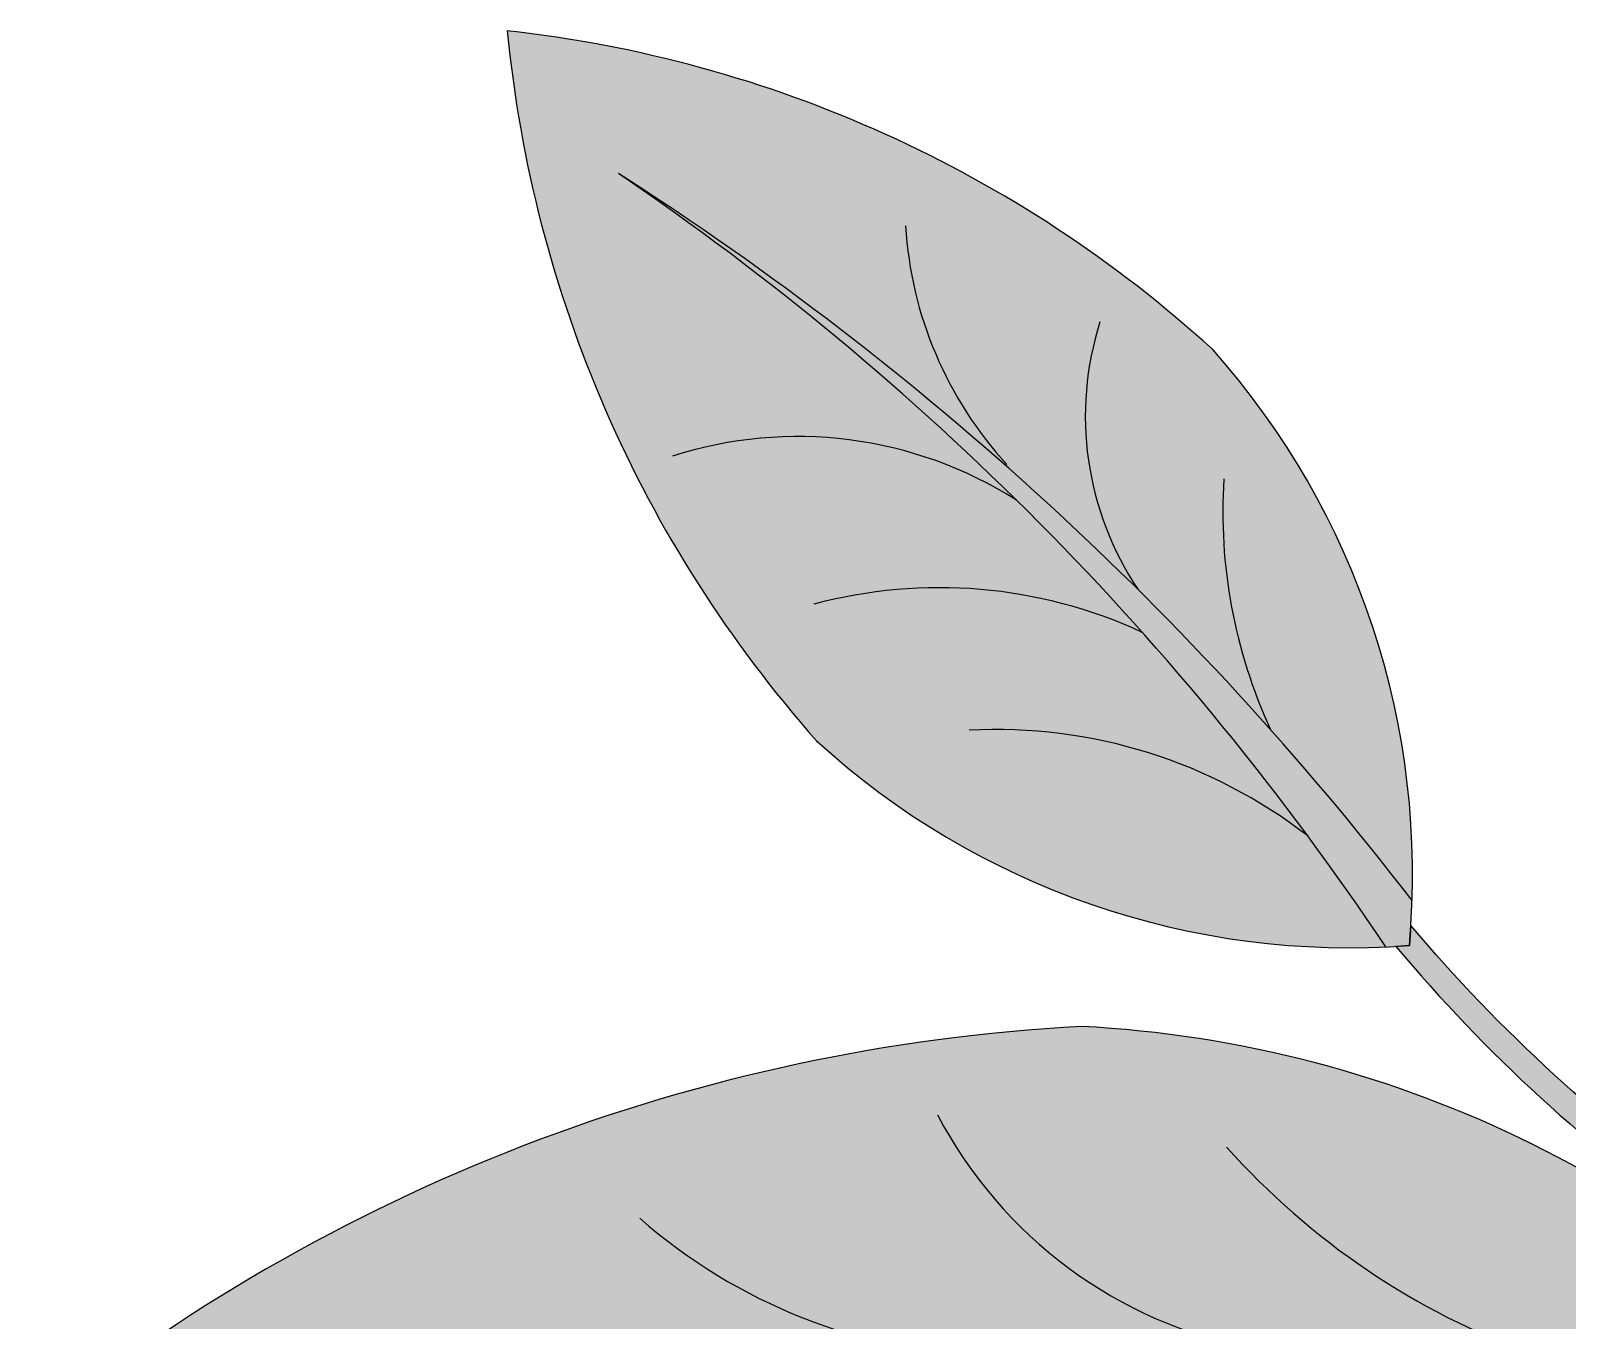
# Model space of a CAD drawing. Header units: inches. Extents: x 9636 to 21597, y -10243 to 557.
# Drawn here: x 14568.42 to 14575.15, y -8231.81 to -8226.17 of the extents above; entities that cross this region are included whole.
import ezdxf

# ---------------------------------------------------------------- set-up
doc = ezdxf.new("R2010")
doc.units = ezdxf.units.IN
doc.header["$MEASUREMENT"] = 0
doc.layers.add('MESA', color=7, linetype='Continuous')

# ---------------------------------------------------------------- blocks, each defined once
blk = doc.blocks.new('FF')
at = {"layer": 'MESA', "ltscale": 0.8}
h = blk.add_hatch(color=85, dxfattribs=at)
h.dxf.hatch_style = 1
h.set_gradient(color1=(103, 159, 96), color2=(179, 207, 175), one_color=1, tint=0.75, name='INVCURVED')
h.paths.add_polyline_path([(14571.85930241812, -8229.276752725727, 0.1995123331975758), (14574.35150689328, -8230.179378609786, 0.0967495278531692), (14570.9917110258, -8226.794110707122, -0.08665420676483183), (14574.46740953537, -8229.97597518803, 0.1924888780828612), (14573.59425567176, -8227.565117423463, 0.1586077411667837), (14570.50536417387, -8226.169257422756, 0.1586077411660197)])
h = blk.add_hatch(color=85, dxfattribs=at)
h.dxf.hatch_style = 1
h.set_gradient(color1=(103, 159, 96), color2=(52, 80, 48), one_color=1, tint=0.25)
h.paths.add_polyline_path([(14570.99171102582, -8226.794110707131, -0.09674952785286056), (14574.35150689328, -8230.179378609786, 0.007527451123012324), (14574.45529179451, -8230.172995700377, 0.01429188129494994), (14574.46740953537, -8229.97597518803, 0.08665420676455064)])
h = blk.add_hatch(color=35, dxfattribs=at)
h.dxf.hatch_style = 1
h.set_gradient(color1=(179, 116, 77), color2=(114, 74, 49), one_color=1, tint=0.3199999928474426, name='CURVED')
h.paths.add_polyline_path([(14575.08995030834, -8230.739309190656), (14575.02916087273, -8230.83866450965, 0.03310768506175343), (14575.7438461449, -8231.410991060748, 0.8090823413515376), (14575.7978920657, -8231.305468839679, -0.032777259300629)])
h.paths.add_polyline_path([(14574.39627377102, -8230.177010041041, 0.03310768506174779), (14575.02916087273, -8230.83866450965), (14575.08995030834, -8230.739309190656, -0.03277725930060161), (14574.46206994051, -8230.085486184264), (14574.45529179451, -8230.172995700375)])
h = blk.add_hatch(color=85, dxfattribs=at)
h.dxf.hatch_style = 1
h.set_gradient(color1=(103, 159, 96), color2=(179, 207, 175), one_color=1, tint=0.75, name='INVCURVED')
h.paths.add_polyline_path([(14573.01933762734, -8234.072599464822, 0.1995123331975758), (14576.4997451039, -8232.414150191591, 0.0967495278531692), (14569.56249845603, -8232.434885923762, -0.08665420676483183), (14576.40753175366, -8232.086363569855, 0.1924888780828612), (14573.01933762737, -8230.527737735461, 0.1586077411667837), (14568.41870304648, -8232.30016860014, 0.1586077411660197)])
blk.add_lwpolyline([(14574.46206994051, -8230.085486184264), (14574.45529179451, -8230.172995700377), (14574.39627377102, -8230.177010041041, 0.06628802967972178), (14575.7438461449, -8231.410991060748, 0.8090823413515378), (14575.7978920657, -8231.305468839679, -0.06562502276091056)], format="xyb", close=True, dxfattribs=at)
for centre, radius, start, end in [((14569.9049821287, -8231.613465942693), 5.477213252077141, 47.65698309758844, 83.70690577245567), ((14575.95719774699, -8225.642592728924), 5.477213252077141, 185.5178349853829, 221.5677576602457), ((14564.00598475813, -8237.087165428156), 12.43974867017458, 33.73134940631763, 55.83590948905083), ((14563.61871577406, -8238.337242000127), 13.69689523321548, 37.62203278462003, 57.4322283827433), ((14573.9374060991, -8226.92296915575), 1.690926055896963, 183.4150514656583, 222.6234007892685), ((14574.39975442282, -8227.856381830157), 1.363382352205994, 162.3499283074956, 213.8471164355185), ((14571.01568341352, -8229.86255978051), 3.453588897784725, 354.8428407991543, 41.70022641530971), ((14571.77568651559, -8229.73613278424), 1.790629421827821, 57.61364531127273, 107.8034424664064), ((14575.91475287202, -8228.275555733435), 2.276388263068343, 176.3651650612895, 204.7184296657227), ((14572.39709623778, -8230.723591321064), 2.116567004302336, 65.17578703346176, 105.0662770933788), ((14572.64790273856, -8231.453835971142), 2.225646884152527, 52.25351158870728, 93.09437917326112), ((14574.19142361555, -8226.729501855598), 3.453588897784725, 227.524514342525, 274.3818999586857), ((14573.44247324753, -8238.483121218085), 7.966628528345956, 93.04461271867031, 129.094535393535), ((14572.76413287304, -8235.54450958771), 5.023258831092003, 40.23047042023494, 87.08785603639299), ((14574.14374325557, -8229.991233753914), 1.983045070959875, 207.7375579285788, 259.2347460566011), ((14576.12534908475, -8228.85075718716), 3.311015811055871, 221.7527946823714, 250.1060592868024), ((14572.70497267439, -8229.516471890165), 2.459458694825075, 228.8026810867408, 268.0110304103515)]:
    blk.add_arc(centre, radius, start, end, dxfattribs=at)

msp = doc.modelspace()

# ---------------------------------------------------------------- block references
at = {"color": 18, "true_color": 0x000000}
msp.add_blockref('FF', (0, 0), dxfattribs=at)

doc.saveas('drawing.dxf')
